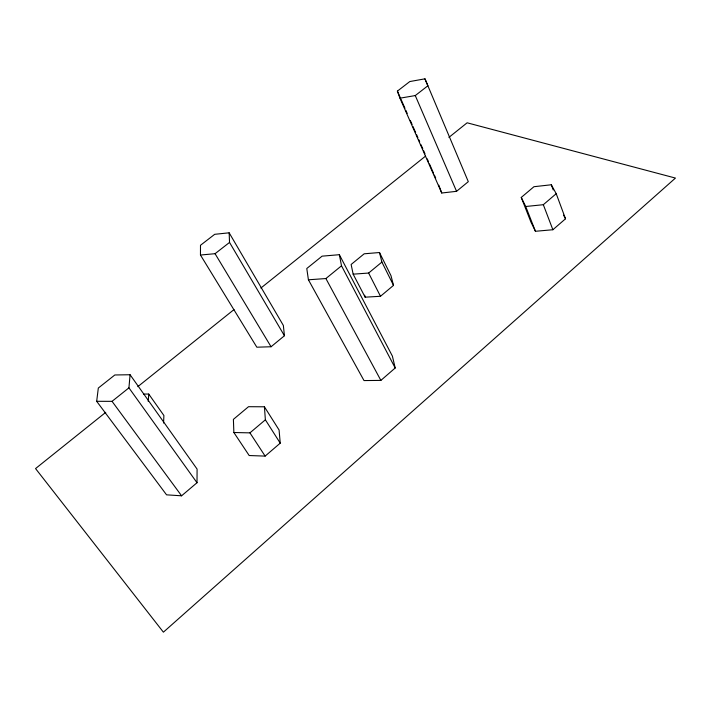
<?xml version="1.0" encoding="UTF-8"?>
<svg xmlns="http://www.w3.org/2000/svg" width="711" height="711" viewBox="0 0 711 711"><rect width="100%" height="100%" fill="white"/><g stroke="black" fill="none" stroke-linecap="round" stroke-linejoin="round"><path stroke-width="1.07" d="M200.466 255.027L200.493 245.277L214.704 234.31L229.155 232.808L283.351 325.451L284.436 335.743L271.06 346.755L256.831 347.199L200.466 255.027L215.06 253.694L229.537 242.424L229.155 232.808M197.009 482.733L197.089 469.082L130.077 374.741L114.835 374.973L98.322 388.046L96.678 401.306L166.552 494.838L181.589 495.807L197.009 482.733L128.931 387.851L130.077 374.741M163.566 423.036L163.894 415.508L148.732 394.054L143.533 394.063M148.261 401.511L148.732 394.054M552.874 229.742L565.521 218.792L556.215 193.694L551.309 184.771L533.952 186.709L521.252 197.436L530.921 222.019L535.445 231.279L552.874 229.742L543.328 204.706L556.215 193.694M380.874 380.403L395.2 367.996L392.392 356.113L339.351 254.698L322.092 256.156L306.779 268.509L308.414 279.787L364.005 380.572L380.874 380.403L325.896 278.552L308.414 279.787M265.132 456.107L280.232 443.149L279.085 429.995L264.421 406.79L248.521 406.701L233.395 419.366L233.866 432.51L249.179 455.529L265.132 456.107L249.943 432.866L233.866 432.51M249.943 432.866L265.372 419.81L264.421 406.79M380.483 296.283L393.512 285.378L390.979 275.646L379.496 252.521L364.192 253.8L351.127 264.483L353.154 274.17L365.134 297.18L380.483 296.283L368.627 273.051L353.154 274.17M368.627 273.051L381.905 262.083L379.496 252.521M456.56 191.321L468.3 181.669L424.956 78.832L409.803 81.552L397.396 91.115L399.946 98.189L441.735 193.01L456.56 191.321L415.277 95.567L427.88 85.782L424.956 78.832M325.896 278.552L341.511 265.807L339.351 254.698M105.743 412.336L35.55 468.576L163.397 632.168L675.45 178.07L467.127 122.799L448.925 137.383M137.81 386.651L234.008 309.578M260.875 288.053L425.534 156.127M96.678 401.306L112.045 401.342L128.931 387.851M399.946 98.189L415.277 95.567M521.252 197.436L525.722 206.492L543.328 204.706M112.045 401.342L181.589 495.807M265.372 419.81L280.232 443.149M215.06 253.694L271.06 346.755M229.537 242.424L284.436 335.743M563.539 215.14L565.521 218.792M341.511 265.807L395.2 367.996M381.905 262.083L393.512 285.378M397.396 91.115L400.062 97.185M400.96 99.202L404.968 108.303M405.857 110.329L407.19 113.36M410.309 120.443L412.087 124.487M412.984 126.514L415.651 132.575M416.539 134.601L417.881 137.632M418.77 139.658L419.659 141.676M420.992 144.715L422.778 148.759M423.667 150.785L425 153.816M427.231 158.873L428.564 161.904M429.453 163.93L433.461 173.031M434.359 175.048L435.692 178.088M525.722 206.492L535.445 231.279M551.309 184.771L553.238 189.961M438.811 185.162L441.735 193.01M364.699 295.207L365.134 297.18"/></g></svg>
